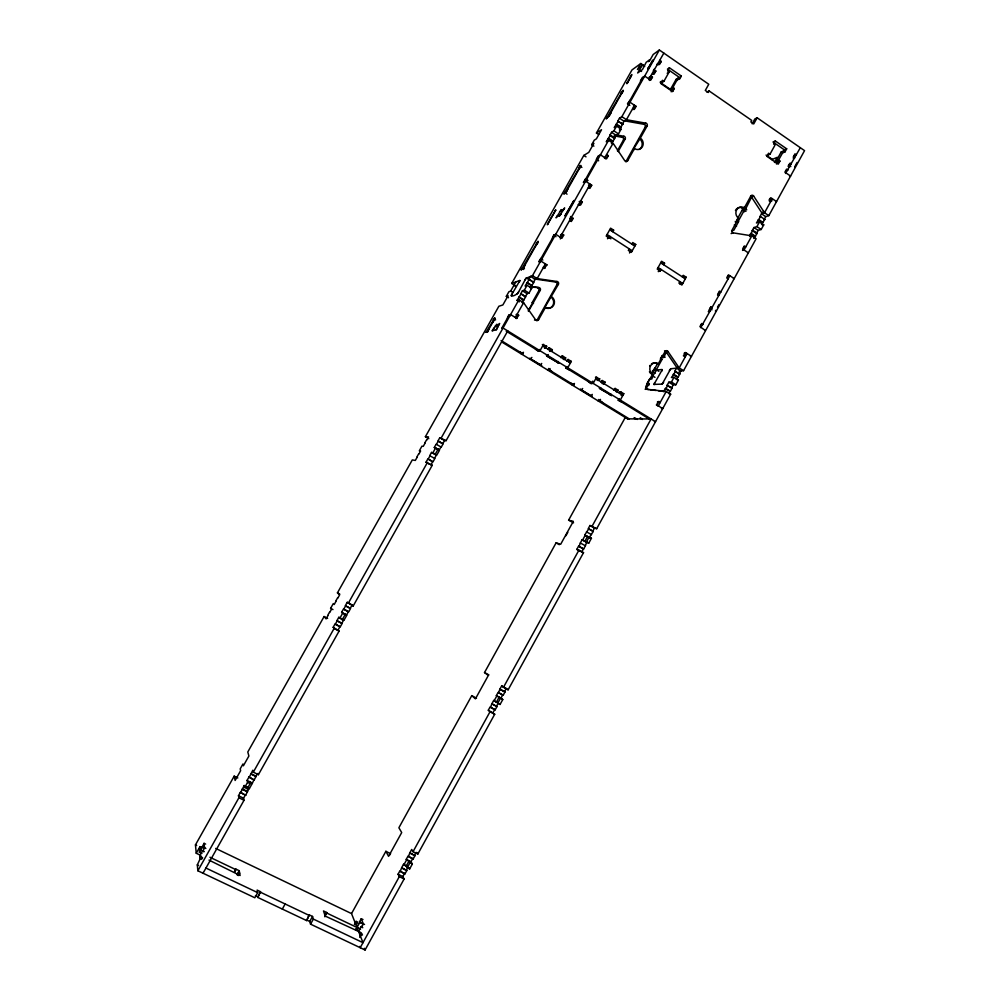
<?xml version="1.0" encoding="UTF-8"?>
<svg xmlns="http://www.w3.org/2000/svg" width="1000" height="1000" viewBox="0 0 1000 1000"><rect width="100%" height="100%" fill="white"/><g stroke="black" fill="none" stroke-linecap="round" stroke-linejoin="round"><path stroke-width="1.5" d="M652.9 60.312L647.675 69.162L652.85 60.213M519.862 280.413L511.712 283.438L515.037 285.525M617.725 121.325L622.85 123.987L617.725 121.325L619.487 118.188L621.888 116.65L626.425 119.712L645.825 123.162A1.875 1.725 74 0 1 647.113 126.013L640.35 138.1A6.262 5.775 74.4 0 1 642.425 146.688A6.262 5.775 74.4 0 1 634.475 148.575L627.688 160.688A1.875 1.737 74.6 0 1 624.775 160.725L613.15 143.35L608.587 140.3L532.475 275.663L525.925 278.337L518.625 291.887C518.038 294.675 508.775 298.375 511.938 294.188L519.9 280.55L519.225 282.062M511.25 295.763L511.938 294.188M569.738 218.525L570.25 218.512M663.612 382.3L662.15 384.1L670.725 368.75L679.188 367.912L683.575 370.675L756.125 238.713L751.838 235.85L733.288 232.875L731.112 233.575M669.35 370.45L670.925 368.675M565.3 215.238L565 216.125L573.925 200.487L565.35 215.125L566.15 214.737M547.612 223.938L547.362 224.8L555.837 209.838L547.675 223.837L548.4 223.475M710 308.5L709.788 309.55L711.488 307.488M788.85 165.188L788.675 166.112L790.85 163.225M518.625 291.887L517.188 293.863M524.85 279.975L526.35 277.962L528.65 279.4M202.613 857.688L201.025 856.925L197.312 864.912L197.862 870.775L254.825 897.763L257.688 892.638L257.137 890.1L260.5 891.7L257.787 897.438L306.637 920.588L309.237 914.875L312.525 916.438L309.725 921.488L310.55 924.163L365.075 950L404.113 878.988L399.312 876.625L398.05 874.237L399.875 870.925L404.975 873.875L406.788 870.562L401.7 867.613L403.512 864.312L407.088 866.075M403.512 864.312L409.6 869.013L412.337 864.025L406.25 859.35L408.062 856.038L413.162 858.975L414.975 855.675L409.888 852.738L411.7 849.438L413.038 851.688L417.812 854.075L494.7 714.237L488.312 710.225L490.1 706.975L495.175 709.837L496.962 706.587L491.887 703.725L493.675 700.475L498.525 703.15M493.675 700.475L500.075 704.45L502.762 699.562L496.35 695.612L498.125 692.375L503.212 695.225L504.988 691.988L499.913 689.137L501.7 685.888L508.137 689.8L583.525 552.663L576.825 549.362L578.587 546.175L583.65 548.95L585.4 545.763L580.337 542.987L582.087 539.8L588.8 543.062L591.438 538.275L584.712 535.037L588.763 528.812L593.275 531.45L589.325 537.45M593.275 531.45L588.212 528.675L589.963 525.5L596.7 528.688L670.65 394.188L666.237 391.438L645.45 389.113M663.662 391.562L665.387 388.438L670.425 391.138L672.138 388.013L667.1 385.312L668.825 382.188L671.425 382.013L675.825 384.775L678.413 380.062L674.013 377.312L671.4 377.512L673.763 374.338L678.15 377.088L679.862 373.963L674.825 371.275L676.55 368.15L680.925 370.9L679.212 374.025L674.825 371.275M684.5 353.688L685.15 352.525M749.488 235.6L752.975 230.387L757.25 233.238L753.763 238.45M752.225 230.625L753.913 227.55L756.912 226.6L759.463 221.988L763.737 224.862L761.2 229.475L758.188 230.413L756.5 233.475L752.225 230.625L752.975 230.387M761.55 224.288L764.825 219.462L760.562 216.588L756.438 222.963L759.463 221.988M769.312 199.587L772.275 198.688L764.538 212.763L761.5 213.775L759.812 216.838L760.562 216.588M769.513 199.2L769.938 198.438M404.975 873.875L400.188 871.525L401.7 867.613M403.837 864.887L406.575 859.925M413.162 858.975L408.387 856.612L409.888 852.738M495.175 709.837L490.525 707.35L491.887 703.725M494.1 700.85L496.788 695.975M503.212 695.225L498.575 692.725L499.913 689.137M579.125 546.337L580.337 542.987M582.625 539.963L585.262 535.188M656.35 404.95L658.9 401.35M666.025 388.4L667.75 385.275M673.763 374.338L675.487 371.213M677.975 366.7L677.2 368.088L665.975 351.675A1.812 1.7 88.1 0 0 664.513 350.925M683.388 355.825L685.612 352.638L691.462 356.337L690.45 356.45M710.888 306.887L708.925 310.262L710.387 311.2L708.288 311.6M750.55 196.163A1.812 1.663 81.3 0 1 751.363 196.838L762.25 213.525L763.587 211.088M793.462 158.475L793.5 157.487M399.312 876.625L360.213 947.7L359.738 946.438M413.038 851.688L490.025 711.737L488.312 710.225M508.137 689.8L503.488 687.275L578.987 550.037M592.188 526.05L651.087 418.975L642.738 418.938L640.075 418.038L642.4 419.462M671.425 382.013L674.013 377.312M800.325 147.713L785.537 173.463M406.225 866.075L408.963 861.1M496.425 702.087L499.1 697.225M584.888 541.275L587.513 536.5M407.212 867.825L409.95 862.837M497.75 703.2L500.438 698.312M586.538 541.75L589.175 536.95M404.113 878.988L402.825 876.587L404.65 873.288M406.463 869.975L407.837 867.5M412.337 864.025L411.012 861.712L412.825 858.413M414.65 855.1L416.125 852.425M492.95 712.7L494.738 709.463M496.525 706.213L498.312 702.975M502.762 699.562L500.988 698.112L502.762 694.875M504.55 691.637L506.325 688.4M581.462 551.775L583.65 548.95M588.8 543.062L586.6 542.425L585.4 545.763M592.712 531.3L594.462 528.125L596.7 528.688M668.487 393.512L670.425 391.138M667.1 385.312L671.488 388.05L673.213 384.925L675.825 384.775M676.213 379.475L678.15 377.088M752.163 123.812L754.887 118.912L757.15 117.788L804.55 150.638L768.812 215.637L765.75 216.65L764.075 219.7L764.825 219.462M715.387 311.1L715.825 310.287M717.513 307.225L718.938 304.637M794.688 166.863L795.088 166.137M795.45 165.475L796.112 164.288M796.4 163.762L797.1 162.463M626.862 83.2C625.562 87.537 638.812 61.662 626.862 83.2L627.737 82.587M776.2 161.038L778.525 160.087L779.95 161.062L777.613 162.013L776.2 161.038L781.237 151.9L782.65 152.875L785.013 151.875L786.688 148.825L775.325 140.963L773.625 144.025L775.05 145.013L769.987 154.213L767.675 155.188M351.637 913.388L385.9 851.3L390.538 853.737M476.475 698.25L471.775 695.638L398.875 827.763L401.712 832.55L388.575 856.363L385.9 851.3M471.775 695.638L475.425 698.863L488.312 675.487L484.525 672.537L556.1 542.837L560.675 544.275L573.325 521.337L568.612 520.15L625.425 417.188M658.4 363.663L657.438 363.762L651.663 374.225L652.613 374.15A6.088 5.725 89.1 0 1 650.562 365.812A6.088 5.725 89.1 0 1 658.4 363.663L665.062 351.562A1.825 1.713 88.1 0 1 667.925 351.425L679.188 367.912L687.075 353.562L684.562 353.862M744.287 207.925L743.175 208.325L737.513 218.6L738.612 218.225A6.075 5.562 81.8 0 1 736.637 209.85A6.075 5.562 81.8 0 1 744.287 207.925L750.825 196.062A1.825 1.663 81.3 0 1 753.612 196.012L764.538 212.763L768.812 215.637M660.438 358.475L661.188 357.512M661.5 356.95L662.325 355.462L665.138 357.225M649.05 384.975L646.938 383.663L648.175 381.425M648.487 380.863L649.262 379.462M655.462 368.225L654.35 370.225L653.688 369.25M744.025 207.662L742.513 210.387L746.137 207.938L752.175 195.963M647.2 389.012A1.825 1.725 -89.6 0 1 645.925 386.275L652.613 374.15M738.612 218.225L732.05 230.125A1.825 1.675 82.4 0 0 733.288 232.875M645.512 389.363L649.325 383.512L646.938 383.663M654.975 377.375L652.862 376.05L654.513 373.05L656.775 370L658.888 371.325M660.675 358.45L662.075 359.338L656.162 370.062L654.812 368.088M666.862 350.65L664.35 356.262L661.075 358.05M736.7 219.662L738 221.65L743.812 211.125M389.5 855.275L390.45 853.55M565.9 535.763L567.788 532.35M354.4 924.5L356.125 921.375L357.587 922.075M774.45 162.475L777.288 157.325L771.775 159.625M356.125 921.375L356.625 922.65L355.737 924.262L356.912 924.825M775.537 162.6L776.35 161.125M776.488 164.05L777.613 162.013M778.525 160.087L784.325 149.825L786.688 148.825M363.537 924.45L359.438 921.975L361.238 918.725L363 919.562M355.662 929.938L359.7 922.613M779.95 161.062L778.263 164.125L766.862 156.3L768.55 153.225L769.987 154.213M355.487 929.225L357.25 930.062L358.575 927.65M362.463 927.075L361.275 926.5L358.562 931.425L362.987 942.663L313.363 919.087L312.525 916.438M362.725 927.725L361.538 927.15L363.338 923.875L361.238 918.725M361.975 933.662L360.775 933.088L359.862 934.75L361.362 935.462M359.712 937.325L361.312 934.425L360.775 933.088M595.525 377.125L599.712 378.888L598.413 380.513M660.212 271.025L661.075 269.45L659.15 270.012L658.288 271.575L660.212 271.025L657.237 269.1L661.587 261.262L664.562 263.188L663.688 264.75M592.3 394.387L590.712 395.85L580.337 389.35M604.138 384.338L603.513 383.95L605.262 382.3L602.238 380.438L600.925 382.062M600.688 387.575L600.025 388.762L611.663 395.575M602.925 383.525L603.538 382.438L605.262 382.3M306.637 920.588L309.237 914.875M598.85 399.45L598.062 400.863L600.225 400.788L602.562 402.562M600.475 399.387L599.688 400.8L629.3 418.913M310.55 924.163L313.363 919.087M757.15 117.788L753.737 123.938L750.863 121.938L751.712 120.4L709.1 90.925L707 92.163M610.7 393.725L610.037 394.913L611.688 395.525M616.538 391.962L618.3 390.337L615.3 388.488L613.538 390.125M324.65 916.162L326.675 912.487L323.5 910.962L325.225 916.075L360.637 932.412M324.862 916.8L326.675 912.487M615.938 391.525L616.538 390.438L618.3 390.337M679.8 281.562L678.938 283.125L681.875 285.038L686.188 277.225L683.25 275.312L682.387 276.875M621.512 401.962L617.938 400.15L620.3 400.062L623.8 393.725L620.8 391.875L619.487 393.488M619.35 398.638L618.525 400.125L649.275 419M621.525 394.7L623.8 393.725M572.9 383.575L572.1 385L574.15 384.837L570.725 383.1M282.325 909.062L285.15 903.988M574.438 383.45L573.638 384.875L549.275 369.975L550.062 368.55M582.663 388.488L581.087 389.963M592.8 381.138L591.475 383.512L566.15 367.962L566.987 366.475M596.688 377.025L593.162 383.387L590.913 383.562L588.45 381.662M597.188 380.513L598.013 379.038L599.712 378.888M542.463 344.525L546.688 346.225L545.788 347.825L544.462 348.062M607.475 238.738L610.1 236.462L609.212 238.05L606.188 236.088L610.6 228.175L613.638 230.138L612.75 231.725M549.45 350.838L551.45 351.312L552.35 349.712L549.263 347.8L547.987 349.475M541.725 363.438L540.212 364.975L529.575 358.3L541.725 365.562L540.212 364.975M548.25 354.562L547.25 356.362L559.075 363.275L546.413 355.662L548 356.238M549.975 351.463L550.812 349.963L552.35 349.712M548.775 368.438L547.812 370.15L549.75 369.925L552.212 371.775M257.787 897.438L260.5 891.7M558.15 361.45L557.487 362.65L558.263 362.537M709.1 90.925L708.238 92.475L705.3 90.45L708.763 84.25L659.35 50L653.162 54.513L649.688 60.688L648.438 61.588L649.312 60.05L646.2 62.287L642.5 69.513L637.638 72.987L642.513 64.95L644.7 66.463M564.4 359.575L565.688 357.925L562.612 356.037L560.938 357.75M563.325 359.55L564.1 358.15L565.688 357.925M629.225 248.837L628.337 250.413L631.35 252.362L635.737 244.475L632.737 242.537L631.862 244.112M569.212 369.837L565.625 368.025L567.75 367.775L571.312 361.388L568.237 359.5L566.95 361.15M629.525 252.987L630.925 250.475M569.2 362.5L571.312 361.388M670.863 88.713L672.85 87.45L674.338 88.475L672.35 89.738L670.863 88.713L676.087 79.4L678.088 78.112L679.575 79.125L681.312 76.013L669.412 67.8L667.663 70.912L669.163 71.95L663.913 81.312L661.963 82.6L660.462 81.575M536.763 320.5A1.863 1.787 79.7 0 0 537.1 320.062L556.838 284.85L558.4 284.325A1.875 1.787 78 0 0 557.062 281.5L537.15 278.6L532.475 275.663M647.113 126.013L645.225 127.137L625.875 161.675L627.688 160.688M550.725 296.887A6.238 5.95 79 0 1 552.888 305.425A6.238 5.95 79 0 1 544.75 307.538L558.4 284.325M634.312 149.525A6.25 5.763 74.4 0 1 633.55 149.088L640.35 138.1M537.1 320.062L538.587 319.688L545.513 307.325A6.25 5.95 79 0 0 553.663 305.212A6.25 5.95 79 0 0 551.5 296.65M522.112 352.512L521.312 353.95L523.125 353.638L519.7 351.9M523.475 352.275L522.675 353.713L501.087 340.513M672.85 87.45L678.088 78.112M234.525 871.625L235.925 869.137L239.213 870.713L240.1 875.487L208.988 860.1M671.188 91.8L672.35 89.738M678.15 79.388L681.312 76.013M234.625 872.212L235.925 869.137M674.338 88.475L672.588 91.6L660.662 83.413L662.412 80.288L663.913 81.312M237.125 874.438L239.213 870.713M237.237 875.037L239.325 871.3M238.25 875.588L239.65 873.088M531.875 357.413L530.375 358.963M539.35 349.487L538.513 350.988L506.3 331.225M543.587 344.312L540 350.737L538.013 351.075L535.413 349.087M544.5 347.688L546.688 346.225M200.588 855.337L196.238 853.25L195.45 844.9L234.188 776.137L237.812 777.938M327.625 618.413L324.1 616.525L247.787 752L248.888 756.012L243.388 765.775L242.938 764L240.2 768.863L240.637 770.662L235.138 780.45L234.188 776.137M337.8 598.125L339.588 594.938L337.438 592.85L412.3 459.925L415.325 460.425L417.1 457.287M428.812 438.675L425.4 436.688L498.862 306.25L502.875 304.962L508.075 295.725L506.325 296.325L508.55 297.712M511.712 283.438L583.825 155.412L588.775 152.387L593.875 143.325L591.725 144.675L593.9 146.125M598.6 134.462L596.438 133.025L631.975 69.938L640.837 63.487L644.087 65.725M329.7 612.5L331.5 609.3L330.613 608.325L333.3 603.562L334.2 604.513L336 601.312M486.012 332.375L494.938 317.787L494.062 319.325M506.325 296.325L508.9 291.737L510.662 291.112L515.862 281.887M579.913 166.875L580.763 165.362L563.862 194.15L565.725 192.087M591.725 144.675L594.263 140.175L596.425 138.8L601.525 129.75L596.438 133.025M522.863 268.2L521.1 270.087L538.05 241.225L537.2 242.75M608.175 116.688L606.225 118.925L623.088 90.225L622.238 91.713M327.675 615.45L329.475 612.25M335.763 601.087L337.562 597.9M416.763 457.238L418.525 454.113M424.7 443.15L426.463 440.025M487.25 332.062L494.487 319.212L495.613 319.9M537.663 242.525L523.325 268.012L524.438 268.712M566.225 191.812L580.438 166.575M608.737 116.325L622.812 91.312M327.9 615.7L326.1 618.9L324.1 616.525M418.862 454.15L420.625 451.025L419.3 450.85L421.938 446.175L423.275 446.312L425.037 443.188M426.8 440.05L428.562 436.925L425.4 436.688M196.238 853.25L199.963 846.625L201.513 847.375M640.837 63.487L637.438 69.513L642.513 64.95M201.938 853.45L199.425 852.25L199.963 846.625M492.512 330.712L496.912 324.212L496.025 325.788M199.425 852.25L204.062 843.337L205.637 844.087M557.925 215.8L556.038 217.85L561.413 209.6L560.538 211.15M497.912 325.275L499.675 323.462L496.125 329.787M560.138 214.688L559.263 216.25L564.688 207.925L562.762 210.012M201.337 859.237L200.075 858.625L199.775 855.7L202.625 850.65L203.888 851.25M203.95 851.825L202.688 851.225L204.575 847.85L204.062 843.337M200.075 858.625L201.025 856.925M197.862 870.775L238.912 797.75L238.475 795.713L240.387 792.312L245.588 795.325L240.387 792.312M240.5 792.812L244.2 785.512L249.412 788.525L246.875 787.262L247.237 788.763L244.688 787.5L244.2 785.512M244.688 787.5L247.562 782.375L247.075 780.413L248.975 777.025L254.188 780.025L248.975 777.025M249.112 777.5L252.8 770.238L253.325 772.138L258.412 774.675L339.1 631.075L333.175 627.3L335.05 623.962L340 626.613L338.125 629.938M338.8 617.3L336.925 620.625L341.863 623.275L343.738 619.95L338.8 617.3L342.262 619.7L345.087 614.688L344.325 613.9L346.8 615.225L343.988 620.225L341.512 618.888L342.262 619.7M341.613 612.3L343.488 608.975L348.413 611.638L346.538 614.963L341.613 612.3L345.087 614.688M347.225 602.325L345.35 605.65L350.275 608.312L352.15 604.987L347.225 602.325L353.188 605.988L432.262 465.25L426.012 462.225L427.85 458.963L432.65 461.737L430.812 465L432.262 465.25M436.475 444.3L438.312 441.037L443.113 443.837L441.275 447.1L436.112 444.263L434.275 447.525L438.15 449.087L435.387 454.012L431.525 452.425L429.688 455.688L434.85 458.525L433.013 461.8L428.212 459.012L430.05 455.737M446.087 440.662L439.775 437.75L437.95 441.012L442.738 443.8L444.562 440.538L446.087 440.662L507.75 330.925L506.538 331.213M519.35 301.85L517.013 300.4L521.1 293.837L525.763 296.75L522.137 302.5M520.625 293.988L522.425 290.788L524.338 290.138L527.05 285.312L531.725 288.238L529.025 293.062L527.087 293.7L525.288 296.9L521.1 293.837M530.45 287.712L533.862 282.337L529.2 279.413L525.125 285.988L527.05 285.312M528.713 279.6L530.513 276.4L535.163 279.325L533.375 282.512L529.2 279.413M541.038 258.375L538.737 261.762L540.737 260.963L546.95 264.887L544.113 268.488M563.713 235.05L562.125 235.763L560.588 234.775L562.175 234.062L563.713 235.05L561.925 238.25L555.737 234.288L553.663 235.238L552.388 238.175M587.987 180.45L585.7 178.95L583.362 182.425L585.588 181.2L591.712 185.212L589.925 188.388L588.4 187.387M598.65 160.8L596.375 159.288L598.138 156.137L600.438 154.787L606.538 158.837L608.312 155.675L606.788 154.662M611.45 143.575L614.913 138.112L610.363 135.075L606.25 141.725L608.587 140.3M609.788 135.438L611.55 132.3L613.913 130.825L616.562 126.1L621.112 129.15L618.462 133.887L616.087 135.338L614.325 138.475L609.788 135.438L610.363 135.075M618.312 120.938L614.2 127.6L616.562 126.1M629.812 105.375L627.55 103.837L629.925 100.312M540.4 262.3L539.237 261.562L554.312 234.938M598.713 155.8L584.05 182.037M253.325 772.138L334.125 628.425L333.175 627.3M339.775 618.362L342.6 613.35M348.25 603.312L427.438 462.463M432.975 452.612L435.75 447.688M441.275 437.863L518.9 299.788L523.6 302.712L535.588 319.812A1.875 1.787 79.8 0 0 538.587 319.688M621.888 116.65L659.35 50M247.237 788.763L250.113 783.637L249.737 782.163L252.275 783.425L249.412 788.525M202.963 872.475L203.038 873.225L244.025 800.275L243.562 798.213L245.463 794.812M245.588 795.325L249.288 788.025M252.275 783.425L254.05 779.538M254.188 780.025L257.387 773.6M434.487 458.475L436.325 455.213L431.525 452.425M440.9 447.062L439.075 450.312L434.275 447.525M619.5 129.262L622.85 123.987M622.25 124.362L624.012 121.237L626.425 119.712L634.525 105.3L633.45 106M536.462 277.712L535.662 279.15L555.513 282.025L557.062 281.5M570.425 217.275L570.887 216.45M570.487 218.162L571.237 216.887M654.225 69.175L653.375 70.7L654.338 70.037L655.837 71.062L654.075 74.2L652.575 73.162M515.3 317.475L523.6 302.712L522.525 303.05M545.4 263.913L537.15 278.6L534.425 279.587M663.85 53.113L648.737 79.488M515.688 318.425L517.263 315.613L518.675 315.225L516.5 314.425M543.75 268.475L545.425 265.487L546.95 264.887M560.337 238.938L562.125 235.763M570.312 221.2L573.112 218.325L570.763 217.712M579.513 204.825L582.35 201.887L580.812 200.888L579.163 201.725L580.7 202.712M588.837 188.225L591.712 185.212M605.375 158.775L608.312 155.675M633.013 109.6L636.038 106.325L629.987 102.225L627.55 103.837M649.388 80.45L652.463 77.062L650.962 76.037L649.062 77.337M652.75 74.475L655.837 71.062M658.138 64.875L661.25 61.438L659.75 60.4M516.512 318.538L518.675 315.225M573.112 218.325L571.325 221.5L569.788 220.512M582.35 201.887L580.562 205.062L578.2 204.475M636.038 106.325L634.263 109.462L632.762 108.438M652.463 77.062L650.713 80.188L644.7 76.075L642.188 77.812L640.438 80.938L641.062 80.5M661.25 61.438L659.488 64.55L658 63.525L657.025 64.2M533.5 303.538A5.95 5.688 78.2 0 0 532.25 302.488L538.825 290.775L540.25 290.3A1.787 1.713 77.3 0 0 538.975 287.6L530.638 286.4M617.4 150.8L623.45 140.013L625.175 139A1.787 1.663 73.5 0 0 623.938 136.275L615.812 134.85M528.3 310.55L532.95 302.275A5.962 5.7 78.3 0 1 533.375 302.575M528.425 311.388L540.25 290.3M618.212 151.412L625.175 139M572.788 201.9L573.6 201.488M661.712 371.213L662.275 369.65L653.95 384.4L662.062 384.125M654.513 382.912L654.15 384.65M717.525 294.938C719.038 293.075 717.6 296.413 719.212 295.138L717.763 294.2L719.475 291.087L720.925 292.038L718.8 292.5M630.363 76.975L631.25 76.35M651.587 61.788L652.537 61.1M647.925 68.288L648.875 67.613M642.975 77.275L628.312 103.338M621.1 92.513L623.387 90.913L621.125 94.312M669.412 67.8L667.45 69.138L679.3 77.325M667.188 73.275L669.163 71.95M610.425 113.312L610.988 112.938L609.3 115.95L607.062 117.425M619.475 130.175L621.112 129.15M614.125 135.887L622.225 137.3L623.938 136.275M624.612 120.85L643.938 124.288L645.825 123.162M613 143.438L604.462 158.138M578.875 167.5L580.962 166.262L578.737 169.6M633.55 149.088L634.475 148.575M567.938 188.775L566.737 191.525L564.712 192.638L567.05 194.163M588.5 185.113L590.175 184.213L559.987 237.438M554.8 211.175L555.538 210.787M559.525 211.663L563.812 209.488M556.912 216.3L561.175 214.175M536.25 243.175L538.15 242.312L535.95 245.588M775.325 140.963L773 142L784.325 149.825M590.712 395.85L592.263 396.438M781.237 151.9L783.587 150.9L785.013 151.875M525.05 264.95L523.775 267.825L521.95 268.562L523.438 269.5M794.013 155.812L796.4 154.825L794.987 153.85L793.312 156.912L794.725 157.887L793.525 158.363M613.638 230.138L611.875 230.863L609.862 229.55M790.037 164.713L791.225 164.25L789.812 163.275L788.125 166.325L789.538 167.3M785.638 171.025L788 170.1L786.587 169.125L784.9 172.188L790.562 176.075L789.575 176.45M543.225 267.262L545.15 268.1M751.363 196.838L753.612 196.012M635.737 244.475L633.9 245.138L631.9 243.85M629.788 251.625L632.225 250.787L607.062 234.5M775.575 201.912L776.538 201.575L770.85 197.725L769.163 200.787L770.588 201.762M530.513 288.663L531.725 288.238M530.438 287.062L538.975 287.6M735.462 222.512L738.7 221.412L733.825 230.263L731.587 230.987M736.087 222.3L735.263 221.363M736.55 226.225L734.287 224.938M517.013 300.4L518.9 299.788M762.412 225.287L763.737 224.862M756.5 233.475L757.25 233.238M532.25 302.488L532.95 302.275M749.6 236.525L751.838 235.85L744.05 249.988L742.537 250.413M664.562 263.188L662.625 263.762L660.65 262.488M743.538 247.537L745.75 246.9L744.312 245.95L742.613 249.037L748.363 252.838L747.525 253.075M516.225 314.5L517.263 315.613M492.75 322.287L494.913 319.088L493.225 319.575L494.35 320.262M507.4 318.188L508.75 315.1L510.6 314.575L516.875 318.45M544.75 307.538L545.513 307.325M495.163 326.012L498.787 325.037M488.988 328.975L487.675 331.95L486.225 332.325M494.275 327.575L492.088 330.825L496.55 329.688L497.9 326.625M686.188 277.225L684.175 277.75L682.225 276.488M534.487 320.087L535.588 319.812M680.075 284.137L682.738 283.475L658.112 267.538M727.537 276.325L729.875 275.763L700.7 327.663M733.475 278.762L734.2 278.587L728.438 274.812L726.725 277.913L728.175 278.85M711.038 308.288L712.087 308.087L710.638 307.15M548.5 347.938L549.263 347.8M701.038 324.775L703.1 324.425L701.65 323.5L699.925 326.613L705.238 330.425M580.363 389.275L592.263 396.4M561.538 356.188L562.612 356.037M567.55 359.6L568.237 359.5M665.975 351.675L667.925 351.425M684.488 352.775L685.612 352.638M660.475 359.513L662.075 359.338M684.725 356.763L685.35 356.688L683.888 355.763M653.125 370.337L662.075 369.5M679.062 371.062L683.575 370.675M652.862 376.05L651.812 379L649.562 379.175M679.212 374.025L679.862 373.963M677.425 380.138L678.413 380.062M600.875 388.713L599.25 388.137L610.913 394.875M614.525 388.537L615.3 388.488M671.488 388.05L672.138 388.013M619.475 391.95L620.8 391.875M664.912 391.5L666.237 391.438L658.312 405.85L657.513 405.863M621.138 395.387L622.925 395.312L595.8 378.612M669.513 394.237L670.65 394.188M657.487 401.825L660.037 402.7L657.487 402.35M661.45 408.6L662.738 408.587L656.838 404.938M627.525 418.862L635.35 418.9L633.913 418.025L635.1 418.025L637.4 419.438M635.938 418.9L642.125 418.938M654.463 421.688L655.525 421.7L503.025 328.025L501.675 328.375L509.212 314.962L510.387 315.688M438.15 449.087L437.038 448.963L439.438 450.363L436.688 455.262L434.288 453.862L435.387 454.012M645.325 389.113L648.9 389.562M650.088 389.725L656.025 390.475M658.388 390.775L664.3 391.538M573.575 522.825L568.612 520.15M589.5 537.725L591.438 538.275M581.487 552.013L583.525 552.663M602.712 383.525L601.987 383.512M260.637 892.325L309.438 915.537M205.938 868.05L257.688 892.638M197.312 864.912L198.6 865.512M255.413 895.725L257.65 896.787M306.438 919.925L309.725 921.488M209.938 857.262L236.025 869.725M326.9 913.112L360.55 929.188M199.775 855.7L201.363 856.462M201.15 858.1L202.425 858.713M361.312 934.425L362.512 935M202.188 846.675L205.85 848.462M359.438 921.975L364.538 924.438M202.25 847.237L204.762 848.438M195.45 844.9L196.675 845.487M200.075 847.75L201.637 848.5M356.625 922.65L357.8 923.213M199.137 849.412L201.325 850.45M215.688 848.425L351.525 913.587L357.013 927.5M238.912 797.75L244.025 800.275M242.3 788.913L247.375 791.425M242.413 789.412L247.5 791.925M402.013 868.2L406.788 870.562M238.475 795.713L243.562 798.213M398.05 874.237L402.825 876.587M247.075 780.413L252.15 782.938M406.25 859.35L411.012 861.712M247.562 782.375L250.113 783.637M250.888 773.625L255.963 776.15M251.012 774.1L256.087 776.625M410.213 853.3L414.975 855.675M492.312 704.1L496.962 706.587M334.125 628.425L339.1 631.075M490.025 711.737L494.7 714.237M496.35 695.612L500.988 698.112M330.613 608.325L332.975 609.6M500.363 689.488L504.988 691.988M337.438 592.85L339.775 594.113M484.525 672.537L488.938 674.938M426.012 462.225L429.613 464.312M576.825 549.362L580.225 551.312M556.1 542.837L559.325 544.7M578.587 546.175L583.1 548.787M584.712 535.037L589.225 537.65M582.087 539.8L586.6 542.425M439.775 437.75L444.562 440.538M589.963 525.5L594.462 528.125M586.462 531.85L591.525 534.625M501.525 341.85L627.587 418.9M542.475 344.837L545.175 346.488M548.513 348.55L550.812 349.963M561.425 356.5L564.1 358.15M567.413 360.188L569.7 361.6M595.562 377.525L598.013 379.038M601.462 381.163L603.538 382.438M614.475 389.175L616.538 390.438M619.587 392.312L622.013 393.812M542.7 345.913L570.413 362.987M510.662 291.112L512.913 292.512M519.288 297.038L523.962 299.95M518.812 297.2L523.488 300.1M665.387 388.438L669.775 391.175M524.338 290.138L529.025 293.062M652.212 371.175L655.35 373.137M513.688 285.125L515.925 286.525M522.425 290.788L527.087 293.7M668.825 382.188L673.213 384.925M527.4 282.613L532.062 285.538M526.912 282.787L531.575 285.712M673.112 374.387L677.5 377.137M661.538 356.337L663.637 357.663M540.538 258.575L542.85 260.05M544.663 265L545.425 265.487M684.338 353.338L686.162 354.487M553.663 235.238L555.975 236.713M709.7 308.312L712.013 309.8M609.725 229.75L634.862 246.05M660.725 262.825L685.325 278.788M608.35 237.162L610.887 238.8M585.138 179.262L587.425 180.763M579.725 165.987L581.9 167.425M583.825 155.412L586 156.85M608.6 138.225L613.138 141.263M751.287 233.45L755.562 236.312M608.013 138.588L612.55 141.613M750.537 233.688L754.812 236.537M613.913 130.825L618.462 133.887M756.912 226.6L761.2 229.475M611.55 132.3L616.087 135.338M753.913 227.55L758.188 230.413M746.25 208.738L744.062 207.262L742.45 210.2L744.562 211.762M744.725 208.438L746.775 209.812M741.95 208.012L744.137 209.475M616.55 124.087L621.087 127.125M758.875 219.65L763.15 222.512M743.925 209.9L745.975 211.275M615.962 124.462L620.487 127.5M758.125 219.9L762.387 222.763M619.487 118.188L624.012 121.237M761.5 213.775L765.75 216.65M769.688 199.312L771.95 200.85M660.2 82.413L672.875 91.112M766.05 155.075L772.337 159.388M639.338 69.95L641.538 71.45M676.087 79.4L677.562 80.425M788.562 164.988L790.825 166.537M501.7 685.888L503.488 687.275M498.975 703.525L500.075 704.45M352.15 604.987L353.188 605.988M416.887 852.513L417.812 854.075M408.775 867.55L409.6 869.013M361.275 926.5L361.538 927.15M364.412 948.312L365.075 950M258.075 773.475L258.412 774.675M643.938 124.288A1.875 1.725 73.9 0 1 645.225 127.137M639.412 138.637A6.25 5.763 74.4 0 1 639.237 149.438M735.45 210.438A6.062 5.55 81.7 0 1 743.175 208.325M555.513 282.025A1.863 1.775 78 0 1 556.838 284.85M650.812 373.575A6.075 5.713 89.1 0 1 649.438 371.688M649.625 365.913A6.075 5.713 89.1 0 1 649.9 365.45M651.5 363.85A6.075 5.713 89.1 0 1 657.438 363.762M622.225 137.3A1.787 1.65 73.4 0 1 623.45 140.013M617.85 151.037A5.962 5.525 73.8 0 1 618.513 151.55M537.55 288.075A1.787 1.7 77.3 0 1 538.825 290.775M337.175 620.9L335.288 624.237L340.238 626.888L342.113 623.55L337.175 620.9M345.6 605.9L343.738 609.237L348.663 611.888L350.538 608.562L345.6 605.9"/></g></svg>
